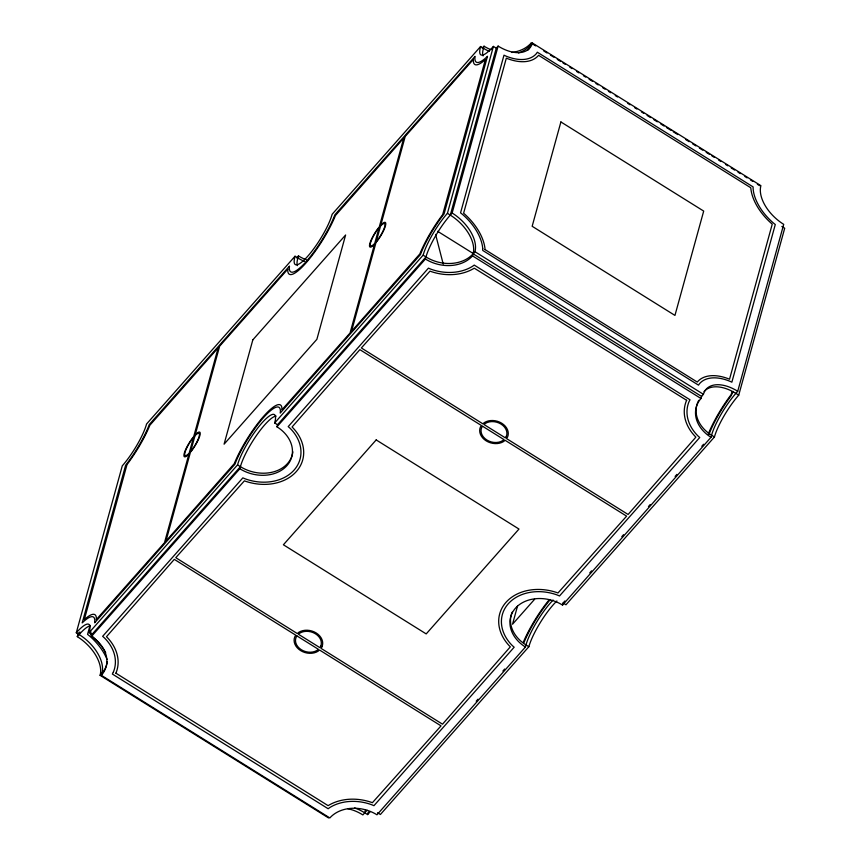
<?xml version="1.0" encoding="UTF-8"?>
<svg xmlns="http://www.w3.org/2000/svg" width="861" height="861" viewBox="0 0 861 861"><rect width="100%" height="100%" fill="white"/><g stroke="black" fill="none" stroke-linecap="round" stroke-linejoin="round"><path stroke-width="1.29" d="M101.383 675.325L101.964 673.237A34.537 20.223 41.5 0 0 79.147 634.546L76.295 632.77L122.273 465.844A34.537 7.717 -58 0 0 146.574 423.999L295.032 256.234A34.537 7.717 -58 0 0 307.84 256.126A34.537 7.717 -58 0 0 332.142 214.281L480.599 46.505A34.537 7.717 -58 0 0 493.407 46.408L496.27 48.184L450.292 215.11A34.537 7.717 -58 0 0 425.98 256.944L277.533 424.721L276.951 426.808A34.537 26.917 15.4 0 1 286.961 465.607A34.537 26.917 15.4 0 1 239.842 468.75L91.384 636.527A34.537 26.917 15.4 0 1 101.383 675.325L329.849 817.939A34.537 26.917 15.4 0 1 376.967 814.797L525.425 647.02L525.996 644.932A34.537 7.717 -58 0 1 553.139 600.063M328.568 817.95L100.102 675.336A34.537 20.223 41.5 0 0 77.296 636.645L78.362 632.76M77.296 636.645L79.147 634.546L79.858 631.963M90.061 625.323L87.564 634.374L89.576 635.988A43.179 25.27 41.5 0 1 107.076 659.451M90.932 631.845L90.62 634.74A45.934 26.895 41.5 0 1 105.666 652.552M91.384 636.527L91.955 634.439L240.413 466.662A34.537 7.717 -58 0 1 257.181 434.439A34.537 7.717 -58 0 1 276.155 416.111M239.842 468.75L240.413 466.662A34.537 26.917 15.4 0 0 292.869 451.821M306.484 259.828A34.537 26.917 15.4 0 1 298.466 255.921L297.884 258.009A34.537 7.717 -58 0 0 297.497 265.629M276.951 426.808L425.409 259.032L425.98 256.944A34.537 26.917 15.4 0 0 473.098 253.801L701.564 396.415L700.994 398.503A34.537 26.917 15.4 0 0 710.992 437.302L562.534 605.079A34.537 26.917 15.4 0 0 515.427 608.221A34.537 26.917 15.4 0 0 525.425 647.02M491.007 49.701A34.537 26.917 15.4 0 1 484.033 46.203L483.462 48.291A34.537 7.717 -58 0 0 483.075 55.911M76.295 632.77A34.537 7.717 -58 0 1 89.103 632.663L237.561 464.886A34.537 7.717 -58 0 1 261.862 423.042A34.537 7.717 -58 0 1 274.67 422.945L423.128 255.168A34.537 7.717 -58 0 1 447.429 213.324L493.407 46.408M425.409 259.032A34.537 26.917 15.4 0 0 472.528 255.889L473.098 253.801A34.537 20.223 41.5 0 0 450.292 215.11L452.143 213.011L498.121 46.085A34.537 20.223 41.5 0 0 532.432 43.05L760.898 185.664A34.537 20.223 41.5 0 0 783.704 224.355L737.726 391.281L735.875 393.38A34.537 7.717 -58 0 0 711.573 435.214L710.992 437.302M535.693 45.902L531.151 43.061L530.57 45.149A34.537 20.223 41.5 0 1 528.116 49.938M347.822 808.791A34.537 20.223 41.5 0 1 362.879 814.915L364.73 812.816L365.441 810.223M354.614 807.973A34.537 20.223 41.5 0 1 364.73 812.816L367.593 814.592L368.304 812.009M517.493 606.198L512.532 624.225L534.627 599.256M562.534 605.079L563.116 602.991L564.891 600.978M732.108 391.712L731.118 394.65A45.934 10.267 -58 0 0 708.269 433.998M733.217 391.4L731.064 395.834A43.179 9.654 -58 0 0 709.582 432.814L708.883 434.654M563.116 602.991L565.968 604.766L714.426 437.001A34.537 7.717 -58 0 1 738.727 395.156L784.705 228.23L781.853 226.454M296.69 257.934L298.466 255.921M482.257 48.216L484.033 46.203M496.27 48.184L498.121 46.085M532.432 43.05L530.57 45.149A34.537 26.917 15.4 0 1 518.451 52.93M100.102 675.336L101.964 673.237A34.537 26.917 15.4 0 0 107.302 661.539M473.098 253.801L474.96 251.703A34.537 20.223 41.5 0 0 452.143 213.011M701.564 396.415L703.426 394.316A34.537 20.223 41.5 0 1 737.726 391.281M476.219 701.188L477.995 699.186M502.889 671.053L504.664 669.04M589.785 572.845L591.561 570.843M621.782 536.683L623.558 534.67M648.451 506.548L650.227 504.535M675.121 476.402L676.897 474.389M701.79 446.267L703.566 444.254M556.895 600.967A34.537 7.717 -58 0 0 528.858 646.719L380.401 814.495L377.538 812.709M543.646 50.864L547.058 52.995M550.47 55.126L553.881 57.246M557.293 59.377L560.705 61.508M562.976 62.928L565.246 64.349M569.799 67.18L572.07 68.6M576.612 71.441L578.883 72.862M583.435 75.703L585.706 77.113M589.118 79.244L592.529 81.375M595.941 83.506L598.212 84.927M602.754 87.757L605.035 89.178M608.436 91.309L610.718 92.73M615.26 95.56L617.531 96.981M627.766 103.374L630.037 104.784M634.579 107.625L636.86 109.046M641.402 111.887L643.673 113.308M647.085 115.428L650.496 117.559M653.908 119.69L657.32 121.821M660.731 123.941L664.132 126.072M666.414 127.493L670.956 130.334M673.227 131.755L677.779 134.585M685.733 139.557L689.144 141.688M692.556 143.809L695.968 145.939M699.369 148.07L702.78 150.201M706.192 152.322L709.604 154.453M711.875 155.873L714.146 157.294M718.698 160.135L720.969 161.545M725.511 164.386L727.793 165.807M731.204 167.938L734.605 170.069M738.017 172.189L740.288 173.61M744.84 176.451L747.111 177.872M750.523 179.992L752.794 181.413M757.346 184.254L759.617 185.675M480.599 46.505L483.462 48.291A34.537 26.917 15.4 0 0 489.382 51.369M447.429 213.324L450.292 215.11M738.727 395.156L735.875 393.38A34.537 20.223 41.5 0 0 704.029 391.626M474.96 251.703L703.426 394.316M437.636 231.297L473.894 253.93M472.528 255.889L700.994 398.503M423.128 255.168L425.98 256.944M714.426 437.001L711.573 435.214A34.537 26.917 15.4 0 1 698.777 400.322M295.032 256.234L297.884 258.009A34.537 26.917 15.4 0 0 304.719 261.453M274.67 422.945L277.533 424.721M237.561 464.886L240.413 466.662M528.858 646.719L525.996 644.932A34.537 26.917 15.4 0 1 512.166 612.171M89.103 632.663L91.955 634.439M435.569 234.353L443.232 264.09M364.73 812.816A34.537 7.717 -58 0 1 367.109 810.255M79.147 634.546A34.537 7.717 -58 0 1 89.253 626.098M531.151 43.061A34.537 26.917 15.4 0 1 511.821 52.467M524.005 642.532A43.179 9.654 -58 0 1 550.211 599.643M367.593 814.592A34.537 7.717 -58 0 1 369.961 812.041M523.154 642.597A45.934 10.267 -58 0 1 548.909 600.085M482.741 248.657L482.73 250.443L698.519 385.147L699.358 383.866A43.179 25.27 41.5 0 1 729.687 381.186L731.861 382.187L775.287 224.527L773.275 222.913A43.179 25.27 41.5 0 1 753.117 188.72L753.117 186.923L537.329 52.22L536.489 53.5A43.179 25.27 41.5 0 1 506.171 56.18L503.986 55.179L460.56 212.839L462.572 214.454A43.179 25.27 41.5 0 1 482.741 248.657M485.066 249.593L697.27 382.058A45.934 26.895 41.5 0 1 729.536 379.206L772.242 224.161A45.934 26.895 41.5 0 1 750.792 187.773L538.577 55.308A45.934 26.895 41.5 0 1 506.322 58.161L463.616 213.205A45.934 26.895 41.5 0 1 485.066 249.593M94.807 621.556L94.656 622.783L234.87 464.327L235.57 462.486A43.179 9.654 -58 0 1 263.305 417.833A43.179 9.654 -58 0 1 280.385 411.838L280.234 413.065L420.448 254.608L421.137 252.768A43.179 9.654 -58 0 1 442.619 215.788L444.072 213.937L487.498 56.277L486.217 57.515A43.179 9.654 -58 0 1 474.895 57.612L475.046 56.385L334.832 214.841L334.133 216.681A43.179 9.654 -58 0 1 306.408 261.335A43.179 9.654 -58 0 1 289.328 267.33L289.479 266.103L149.254 424.559L148.566 426.41A43.179 9.654 -58 0 1 127.084 463.379L125.631 465.231L82.204 622.89L83.485 621.653A43.179 9.654 -58 0 1 94.807 621.556M96.367 619.511L164.483 542.721L188.946 453.941L187.72 455.189A14.508 3.24 -58 0 1 184.276 453.252A14.508 3.24 -58 0 1 192.38 438.26L193.703 436.635L218.167 347.844L149.879 425.216A45.934 10.267 -58 0 1 127.019 464.563L84.313 619.608A45.934 10.267 -58 0 1 96.367 619.511M287.8 269.149L287.768 269.385A45.934 10.267 -58 0 0 305.946 263.003A45.934 10.267 -58 0 0 335.446 215.498L403.734 138.126L379.281 226.906L377.947 228.542A14.508 3.24 -58 0 0 369.843 243.534A14.508 3.24 -58 0 0 373.287 245.471L374.513 244.223L350.05 333.003L281.934 409.782A45.934 10.267 -58 0 0 263.757 416.164A45.934 10.267 -58 0 0 234.257 463.67L165.969 541.052L190.421 452.262L191.755 450.626A14.508 3.24 -58 0 0 199.86 435.634A14.508 3.24 -58 0 0 196.416 433.696L195.189 434.956L219.652 346.165L287.8 269.149M473.367 59.431L473.346 59.667A45.934 10.267 -58 0 0 485.389 59.56L442.683 214.604A45.934 10.267 -58 0 0 419.824 253.952L351.536 331.324L375.999 242.544L377.322 240.908A14.508 3.24 -58 0 0 385.427 225.916A14.508 3.24 -58 0 0 381.983 223.978L380.766 225.238L405.219 136.447L473.367 59.431M193.477 437.463L189.172 453.101L188.129 454.167A13.13 2.938 -58 0 1 185.018 452.412A13.13 2.938 -58 0 1 192.347 438.852L193.477 437.463M194.963 435.784L190.658 451.422L191.788 450.045A13.13 2.938 -58 0 0 199.117 436.473A13.13 2.938 -58 0 0 196.007 434.719L194.963 435.784M252.833 339.847L224.086 444.179L316.88 339.32L345.616 234.988L252.833 339.847M379.044 227.745L374.739 243.383L373.706 244.449A13.13 2.938 -58 0 1 370.585 242.694A13.13 2.938 -58 0 1 377.925 229.134L379.044 227.745M380.53 226.066L376.225 241.704L377.355 240.316A13.13 2.938 -58 0 0 384.684 226.755A13.13 2.938 -58 0 0 381.574 225.001L380.53 226.066M560.898 121.95L532.163 226.282L674.949 315.417L703.695 211.085L560.898 121.95M113.308 672.237L112.361 674.045L328.149 808.737L329.935 807.457A43.179 33.644 15.4 0 1 371.575 804.68L373.943 805.681L514.168 647.214L512.338 645.599A43.179 33.644 15.4 0 1 508.281 603.765A43.179 33.644 15.4 0 1 557.142 594.962L559.521 595.963L699.735 437.496L697.905 435.881A43.179 33.644 15.4 0 1 689.069 401.592L690.016 399.784L474.228 265.091L472.441 266.372A43.179 33.644 15.4 0 1 430.801 269.149L428.434 268.148L288.209 426.615L290.039 428.229A43.179 33.644 15.4 0 1 294.096 470.063A43.179 33.644 15.4 0 1 245.234 478.867L242.856 477.866L102.642 636.333L104.472 637.947A43.179 33.644 15.4 0 1 113.308 672.237M115.901 673.184L328.106 805.648A45.934 35.796 15.4 0 1 372.415 802.689L441.026 725.866L319.506 650.001L317.967 651.282A14.508 11.301 15.4 0 1 300.607 650.582A14.508 11.301 15.4 0 1 294.796 636.817L295.818 635.224L174.299 559.359L106.495 636.699A45.934 35.796 15.4 0 1 115.901 673.184M686.658 400.3L686.475 400.645A45.934 35.796 15.4 0 0 695.882 437.13L628.089 514.469L506.559 438.604L507.581 437.011A14.508 11.301 15.4 0 0 501.769 423.246A14.508 11.301 15.4 0 0 484.409 422.547L482.87 423.827L361.351 347.962L429.962 271.14A45.934 35.796 15.4 0 0 474.271 268.18L686.658 400.3M296.959 635.935L296.098 637.291A13.13 10.224 15.4 0 0 301.35 649.743A13.13 10.224 15.4 0 0 317.063 650.378L318.366 649.291L296.959 635.935M320.712 646.256L319.851 647.612L298.444 634.256L299.746 633.169A13.13 10.224 15.4 0 1 315.46 633.804A13.13 10.224 15.4 0 1 320.712 646.256M322.003 646.729L320.992 648.333L442.511 724.187L510.315 646.848A45.934 35.796 15.4 0 1 505.999 602.334A45.934 35.796 15.4 0 1 557.993 592.971L626.604 516.148L505.073 440.283L503.545 441.564A14.508 11.301 15.4 0 1 486.185 440.864A14.508 11.301 15.4 0 1 480.373 427.099L481.385 425.495L359.866 349.641L292.073 426.981A45.934 35.796 15.4 0 1 296.378 471.494A45.934 35.796 15.4 0 1 244.384 480.858L175.773 557.68L297.303 633.545L298.832 632.265A14.508 11.301 15.4 0 1 316.202 632.964A14.508 11.301 15.4 0 1 322.003 646.729M482.526 426.217L481.665 427.573A13.13 10.224 15.4 0 0 486.917 440.025A13.13 10.224 15.4 0 0 502.63 440.66L503.933 439.573L482.526 426.217M506.279 436.538L505.418 437.894L484.011 424.538L485.313 423.451A13.13 10.224 15.4 0 1 501.027 424.086A13.13 10.224 15.4 0 1 506.279 436.538M376.182 439.917L283.398 544.776L426.195 633.911L518.979 529.052L376.182 439.917"/></g></svg>
